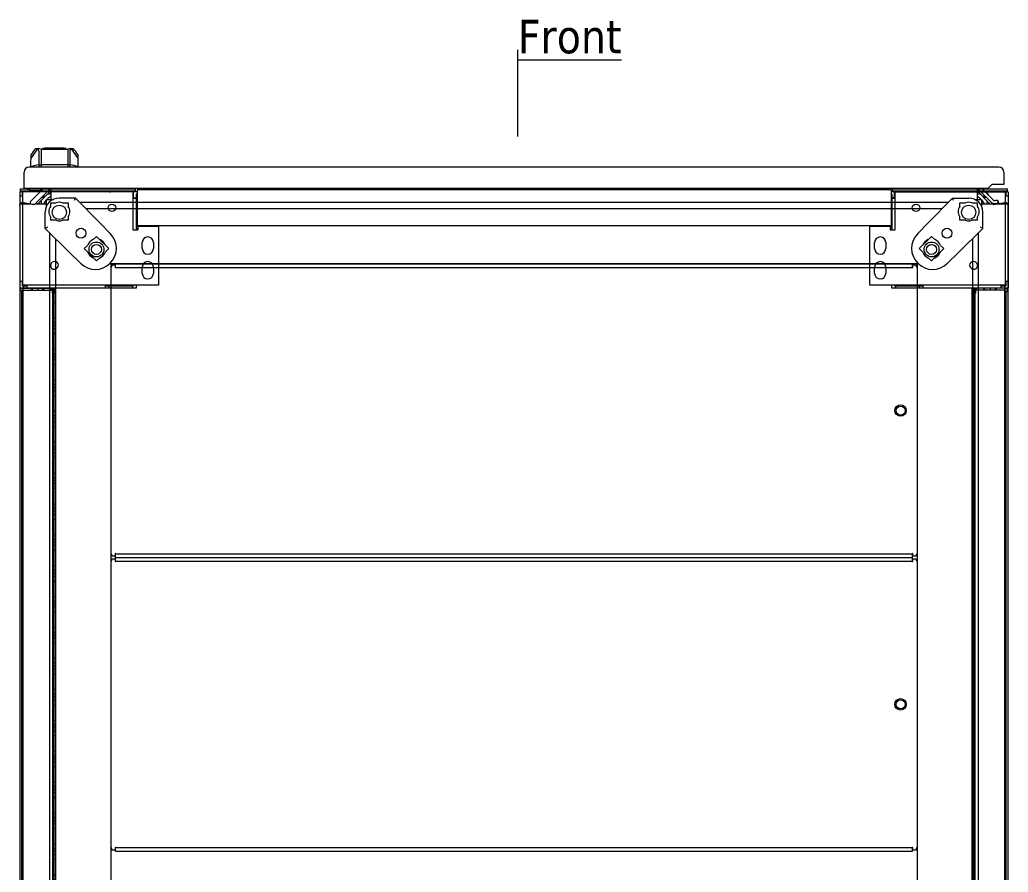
# Model space of a CAD drawing. Header units: millimetres. Extents: x 0 to 6300, y 0 to 4455.
# Drawn here: x 1645 to 2444, y 741 to 1431 of the extents above; entities that cross this region are included whole.
import ezdxf

# ---------------------------------------------------------------- set-up
doc = ezdxf.new("R2010")
doc.units = ezdxf.units.MM
for name, color, linetype, lineweight in [('AM_0', 7, 'Continuous', 5), ('AM_4', 3, 'Continuous', 0), ('AM_7', 7, 'Continuous', 0), ('AM_9', 6, 'Continuous', 0), ('EPLAN100', 7, 'Continuous', 5), ('EPLAN108', 5, 'Continuous', 0)]:
    doc.layers.add(name, color=color, linetype=linetype, lineweight=lineweight)
doc.styles.add('Tahoma', font='')
doc.styles.get('Tahoma').set_extended_font_data('Tahoma')

# ---------------------------------------------------------------- blocks, each defined once
blk = doc.blocks.new('8_88X22_00_02_M51_1__1_0_in_8808_000_1__5')
at = {"layer": 'AM_0'}
for p, q in [((-322, 85.35), (-322, 88.5)), ((-322, 88.5), (322, 88.5)), ((322, 85.35), (322, 88.5)), ((-326, 86), (-325, 86)), ((-325, 87.5), (-322.3, 87.5)), ((-325, 86), (-325, 87.5)), ((-322.3, 87.5), (-322.3, 85.35)), ((-322.3, 85.35), (-322, 85.35)), ((-322, 85.5), (322, 85.5)), ((322, 85.35), (322.3, 85.35)), ((322.3, 87.5), (325, 87.5)), ((322.3, 85.35), (322.3, 87.5)), ((325, 87.5), (325, 86)), ((325, 86), (326, 86)), ((-325, -146.5), (-326, -146.5)), ((-325, -148), (-325, -146.5)), ((-322.3, -148), (-325, -148)), ((-322, -145.85), (-322.3, -145.85)), ((-322.3, -145.85), (-322.3, -148)), ((-322, -149), (-322, -145.85)), ((-322, -146), (322, -146)), ((-322, -149), (322, -149)), ((322.3, -145.85), (322, -145.85)), ((322, -149), (322, -145.85)), ((322.3, -148), (322.3, -145.85)), ((325, -148), (322.3, -148)), ((325, -146.5), (325, -148)), ((326, -146.5), (325, -146.5))]:
    blk.add_line(p, q, dxfattribs=at)
for radius in [4.64, 3.7]:
    blk.add_circle((312.5, -30.25), radius, dxfattribs=at)
blk = doc.blocks.new('9_88X22_00_02_M51_1__2_0_in_8808_000_1__5')
at = {"layer": 'AM_0'}
for p, q in [((-326, 323.5), (-325, 323.5)), ((-325, 325), (-322.3, 325)), ((-325, 323.5), (-325, 325)), ((-322.3, 325), (-322.3, 322.85)), ((-322.3, 322.85), (-322, 322.85)), ((-322, 322.85), (-322, 326)), ((-322, 326), (322, 326)), ((-322, 323), (322, 323)), ((322, 322.85), (322, 326)), ((322, 322.85), (322.3, 322.85)), ((322.3, 325), (325, 325)), ((322.3, 322.85), (322.3, 325)), ((325, 325), (325, 323.5)), ((325, 323.5), (326, 323.5)), ((-325, 91), (-326, 91)), ((-325, 89.5), (-325, 91)), ((-322.3, 89.5), (-325, 89.5)), ((-322, 91.65), (-322.3, 91.65)), ((-322.3, 91.65), (-322.3, 89.5)), ((-322, 88.5), (-322, 91.65)), ((-322, 91.5), (322, 91.5)), ((-322, 88.5), (322, 88.5)), ((322.3, 91.65), (322, 91.65)), ((322, 88.5), (322, 91.65)), ((322.3, 89.5), (322.3, 91.65)), ((325, 89.5), (322.3, 89.5)), ((325, 91), (325, 89.5)), ((326, 91), (325, 91))]:
    blk.add_line(p, q, dxfattribs=at)
for radius in [4.64, 3.7]:
    blk.add_circle((312.5, 207.25), radius, dxfattribs=at)
blk = doc.blocks.new('21_8XXX_00_19_M51GE_1__3_0_in_8808_000_1__5')
at = {"layer": 'AM_0'}
for p, q in [((-354.57, 378.96), (-367.69, 378.96)), ((-354.57, 378.96), (-355.4, 376.96)), ((-354.57, 378.96), (-334.77, 359.02)), ((-378.96, 354.57), (-378.96, 367.69)), ((-376.96, 355.4), (-378.96, 354.57)), ((-378.96, 354.57), (-359.02, 334.77)), ((-334.82, 358.97), (-334.77, 359.02)), ((-334.82, 358.97), (-326.32, 350.41)), ((-359.02, 334.77), (-358.97, 334.82)), ((-350.41, 326.32), (-358.97, 334.82))]:
    blk.add_line(p, q, dxfattribs=at)
for centre, radius in [((-367.5, 367.5), 5.81), ((-337.52, 337.52), 6.01), ((-337.52, 337.52), 4.01)]:
    blk.add_circle(centre, radius, dxfattribs=at)
for centre, radius, start, end in [((-367.69, 367.69), 11.27, 90, 180), ((-338.41, 338.41), 17.04, 225.214, 44.786)]:
    blk.add_arc(centre, radius, start, end, dxfattribs=at)
blk = doc.blocks.new('22_8XXX_00_19_M51GE_1__4_0_in_8808_000_1__5')
at = {"layer": 'AM_0'}
for p, q in [((354.57, 378.96), (334.77, 359.02)), ((355.4, 376.96), (354.57, 378.96)), ((354.57, 378.96), (367.69, 378.96)), ((378.96, 354.57), (378.96, 367.69)), ((326.32, 350.41), (334.82, 358.97)), ((334.77, 359.02), (334.82, 358.97)), ((378.96, 354.57), (359.02, 334.77)), ((378.96, 354.57), (376.96, 355.4)), ((358.97, 334.82), (350.41, 326.32)), ((358.97, 334.82), (359.02, 334.77))]:
    blk.add_line(p, q, dxfattribs=at)
for centre, radius in [((367.5, 367.5), 5.81), ((337.52, 337.52), 6.01), ((337.52, 337.52), 4.01)]:
    blk.add_circle(centre, radius, dxfattribs=at)
for centre, radius, start, end in [((367.69, 367.69), 11.27, 0, 90), ((338.41, 338.41), 17.04, 135.214, 314.786)]:
    blk.add_arc(centre, radius, start, end, dxfattribs=at)
blk = doc.blocks.new('27_8807_0X0_1__P4_0_in_8808_000_1__5')
at = {"layer": 'AM_0'}
for p, q in [((-380.05, 387), (-390.86, 376.18)), ((-375.48, 385.91), (-376.58, 387)), ((-390.33, 374.49), (-387.92, 374.07))]:
    blk.add_line(p, q, dxfattribs=at)
for points in [[(-390.86, 376.18), (-391.09, 375.82), (-391.15, 375.41), (-391.09, 375.11), (-390.92, 374.83), (-390.7, 374.63), (-390.44, 374.52), (-390.33, 374.49)], [(-387.92, 374.07), (-387.57, 374.07), (-387.47, 374.09)], [(-387.47, 374.09), (-387.27, 374.18), (-387.04, 374.34)]]:
    blk.add_lwpolyline(points, dxfattribs=at)
blk = doc.blocks.new('28_8X0X_00_12_M51_1__3_0_in_8808_000_1__5')
at = {"layer": 'AM_0'}
for p, q in [((-387.34, 374.05), (-374.39, 387)), ((-384.77, 374.5), (-374.5, 384.77)), ((-381.59, 379.8), (-379.8, 379.8)), ((-379.8, 379.8), (-379.8, 381.59)), ((-379.63, 379.63), (-379.8, 379.8)), ((-396.57, 375.46), (-387.78, 373.91))]:
    blk.add_line(p, q, dxfattribs=at)
for points in [[(-399.5, 373), (-399.49, 373.22), (-399.46, 373.43), (-399.41, 373.65), (-399.35, 373.86), (-399.27, 374.06), (-399.17, 374.25), (-399.05, 374.43), (-399, 374.5)], [(-399, 374.5), (-398.86, 374.67), (-398.71, 374.82), (-398.54, 374.97), (-398.37, 375.09), (-398.18, 375.2), (-397.98, 375.3), (-397.78, 375.38), (-397.57, 375.43), (-397.35, 375.47), (-397.14, 375.5), (-396.92, 375.5), (-396.7, 375.48), (-396.57, 375.46)], [(-387.34, 374.05), (-387.37, 374.02), (-387.4, 374), (-387.44, 373.97), (-387.48, 373.95), (-387.52, 373.94), (-387.56, 373.92), (-387.6, 373.91), (-387.65, 373.91), (-387.69, 373.9), (-387.73, 373.91), (-387.78, 373.91)]]:
    blk.add_lwpolyline(points, dxfattribs=at)
blk = doc.blocks.new('29_8XXX_00_21_M51_1__0_in_8808_000_1__5')
at = {"layer": 'AM_0'}
for p, q in [((387.31, 377.62), (377.92, 387)), ((389.24, 377.1), (388.95, 377.04)), ((389.24, 377.1), (390.88, 377.54)), ((390.88, 377.54), (391.53, 375.13)), ((391.18, 377.22), (390.98, 377.19)), ((391.61, 374.76), (391.18, 377.22)), ((389.89, 374.68), (389.6, 374.62)), ((389.89, 374.68), (391.53, 375.13)), ((389.94, 374.46), (391.61, 374.76))]:
    blk.add_line(p, q, dxfattribs=at)
for centre, radius, start, end in [((379.39, 389.07), 5, 204.47273, 225), ((389.07, 379.39), 5, 225.05453, 280), ((388.72, 379.03), 4.5, 225, 281.20199), ((388.72, 379.03), 2, 225, 276.42881)]:
    blk.add_arc(centre, radius, start, end, dxfattribs=at)
blk = doc.blocks.new('30_8XXX_H_594__UT_0_in_8808_000_1__5')
at = {"layer": 'AM_0'}
for p, q in [((-393.49, 385.89), (-393.49, 387)), ((-391.49, 385.89), (-393.49, 385.89)), ((-391.49, 384.82), (-391.49, 387)), ((-382.49, 386.55), (-391.49, 386.55)), ((-382.49, 384.82), (-391.49, 384.82)), ((-382.49, 384.82), (-382.49, 387))]:
    blk.add_line(p, q, dxfattribs=at)
blk = doc.blocks.new('32_8_00_25_M51_ES_2__0_in_8808_000_1__5')
at = {"layer": 'AM_0'}
for p, q in [((-379.49, 419.5), (-379.49, 419.2)), ((-363.49, 419.5), (-379.49, 419.5)), ((-363.49, 419.2), (-363.49, 419.5))]:
    blk.add_line(p, q, dxfattribs=at)
blk = doc.blocks.new('33_8XXX_00_25_M51_1__0_in_8808_000_1__5')
at = {"layer": 'AM_0'}
for p, q in [((-385.19, 418.94), (-390.36, 411.7)), ((-386.93, 418.95), (-386.76, 418.86)), ((-386.57, 419), (-386.76, 418.86)), ((-386.57, 419), (-384.54, 419)), ((-385.15, 419), (-385.19, 418.94)), ((-382.29, 418.68), (-384.54, 419)), ((-383.99, 417.09), (-383.99, 404)), ((-382.29, 418.68), (-360.69, 418.68)), ((-382.29, 418.68), (-382.29, 404)), ((-380.39, 419.2), (-381.03, 419.01)), ((-362.59, 419.2), (-380.39, 419.2)), ((-361.94, 419.01), (-362.59, 419.2)), ((-358.44, 419), (-360.69, 418.68)), ((-360.69, 418.68), (-360.69, 404)), ((-358.99, 417.09), (-358.99, 404)), ((-358.44, 419), (-356.41, 419)), ((-357.79, 418.94), (-357.83, 419)), ((-352.62, 411.7), (-357.79, 418.94)), ((-356.22, 418.86), (-356.41, 419)), ((-356.22, 418.86), (-356.04, 418.95)), ((-390.47, 405), (-390.31, 414.27)), ((-352.66, 414.27), (-352.5, 405)), ((-390.47, 404), (-390.47, 405)), ((-383.99, 406), (-382.29, 405.94)), ((-360.69, 405.94), (-382.29, 405.94)), ((-360.69, 405.94), (-358.99, 406)), ((-352.5, 405), (-352.5, 404))]:
    blk.add_line(p, q, dxfattribs=at)
for points in [[(-383.99, 417.09), (-384.1, 417.75), (-384.46, 418.36), (-385.19, 418.94)], [(-357.79, 418.94), (-358.65, 418.2), (-358.94, 417.54), (-358.99, 417.09)], [(-383.99, 406), (-385.77, 405.67), (-387.44, 405.29), (-388.98, 404.88), (-390.38, 404.43), (-390.47, 404.4)], [(-352.5, 404.4), (-353.89, 404.85), (-355.42, 405.26), (-357.08, 405.64), (-358.85, 405.98), (-358.99, 406)]]:
    blk.add_lwpolyline(points, dxfattribs=at)
for centre, start, end in [((-340.04, 381.52), 141.40166, 146.91083), ((-402.93, 381.52), 33.08917, 38.59834)]:
    blk.add_arc(centre, 60, start, end, dxfattribs=at)
blk = doc.blocks.new('34_880X_00_15_M51_1__0_in_8808_000_1__5')
at = {"layer": 'AM_0'}
for p, q in [((-395.99, 387), (-395.99, 400)), ((392.01, 404), (-391.99, 404)), ((396.01, 400), (396.01, 390)), ((-395.99, 387), (383.26, 387)), ((383.26, 387), (386.26, 390)), ((396.01, 390), (386.26, 390))]:
    blk.add_line(p, q, dxfattribs=at)
for centre, start, end in [((-391.99, 400), 90, 180), ((392.01, 400), 0, 90)]:
    blk.add_arc(centre, 4, start, end, dxfattribs=at)
blk = doc.blocks.new('35_8X0X_00_12_M51_1__4_0_in_8808_000_1__5')
at = {"layer": 'AM_0'}
for p, q in [((374.39, 387), (387.34, 374.05)), ((374.5, 384.77), (384.77, 374.5)), ((379.63, 379.63), (379.8, 379.8)), ((379.8, 381.59), (379.8, 379.8)), ((379.8, 379.8), (381.59, 379.8)), ((387.78, 373.91), (396.57, 375.46))]:
    blk.add_line(p, q, dxfattribs=at)
for points in [[(387.78, 373.91), (387.73, 373.91), (387.69, 373.9), (387.65, 373.91), (387.6, 373.91), (387.56, 373.92), (387.52, 373.94), (387.48, 373.95), (387.44, 373.97), (387.4, 374), (387.37, 374.02), (387.34, 374.05)], [(396.57, 375.46), (396.78, 375.49), (397, 375.5), (397.22, 375.49), (397.43, 375.46), (397.65, 375.41), (397.86, 375.35), (398.06, 375.27), (398.25, 375.17), (398.43, 375.05), (398.61, 374.92), (398.77, 374.77), (398.92, 374.61), (399, 374.5)], [(399, 374.5), (399.12, 374.32), (399.23, 374.13), (399.32, 373.93), (399.39, 373.73), (399.45, 373.51), (399.48, 373.3), (399.5, 373.08), (399.5, 373)]]:
    blk.add_lwpolyline(points, dxfattribs=at)
blk = doc.blocks.new('36_88X8_00_11_M51_1__0_in_8808_000_1__5')
at = {"layer": 'AM_0'}
for p, q in [((-374.39, 387), (-374.5, 386.89)), ((-374.5, 386.89), (-374.5, 378)), ((374.5, 386.89), (374.39, 387)), ((374.5, 386.89), (374.5, 378)), ((-378, 378), (-372.25, 378)), ((-378, 372.25), (-378, 378)), ((372.25, 378), (378, 378)), ((378, 378), (378, 372.25)), ((-399.5, 373), (-399.5, -373)), ((-399, 374.5), (-391.11, 374.5)), ((-391.11, 374.5), (-387.78, 373.91)), ((-387.34, 374.05), (-386.89, 374.5)), ((-386.89, 374.5), (-378, 374.5)), ((351.13, 375.5), (-351.13, 375.5)), ((378, 374.5), (386.89, 374.5)), ((387.34, 374.05), (386.89, 374.5)), ((391.11, 374.5), (387.78, 373.91)), ((391.11, 374.5), (399, 374.5)), ((399.5, -373), (399.5, 373)), ((-375.5, 351.13), (-375.5, -351.13)), ((375.5, -351.13), (375.5, 351.13)), ((-399, -374.5), (-391.11, -374.5)), ((-387.78, -373.91), (-391.11, -374.5)), ((-386.89, -374.5), (-387.34, -374.05)), ((-386.89, -374.5), (-378, -374.5)), ((-378, -378), (-378, -372.25)), ((-351.13, -375.5), (351.13, -375.5)), ((378, -372.25), (378, -378)), ((378, -374.5), (386.89, -374.5)), ((386.89, -374.5), (387.34, -374.05)), ((387.78, -373.91), (391.11, -374.5)), ((391.11, -374.5), (399, -374.5)), ((-372.25, -378), (-378, -378)), ((-374.5, -378), (-374.5, -386.89)), ((378, -378), (372.25, -378)), ((374.5, -378), (374.5, -386.89)), ((-374.39, -387), (-374.5, -386.89)), ((-374.5, -391.11), (-374.3, -390)), ((-374.5, -391.11), (-374.5, -396.5)), ((374.3, -390), (374.5, -391.11)), ((374.5, -386.89), (374.39, -387)), ((374.5, -391.11), (374.5, -396.5))]:
    blk.add_line(p, q, dxfattribs=at)
for points in [[(-399.5, 373), (-399.49, 373.22), (-399.46, 373.43), (-399.41, 373.65), (-399.35, 373.86), (-399.27, 374.06), (-399.17, 374.25), (-399.05, 374.43), (-399, 374.5)], [(-387.34, 374.05), (-387.37, 374.02), (-387.4, 374), (-387.44, 373.97), (-387.48, 373.95), (-387.52, 373.94), (-387.56, 373.92), (-387.6, 373.91), (-387.65, 373.91), (-387.69, 373.9), (-387.73, 373.91), (-387.78, 373.91)], [(387.34, 374.05), (387.37, 374.02), (387.4, 374), (387.44, 373.97), (387.48, 373.95), (387.52, 373.94), (387.56, 373.92), (387.6, 373.91), (387.65, 373.91), (387.69, 373.9), (387.73, 373.91), (387.78, 373.91)], [(399.5, 373), (399.49, 373.22), (399.46, 373.43), (399.41, 373.65), (399.35, 373.86), (399.27, 374.06), (399.17, 374.25), (399.05, 374.43), (399, 374.5)], [(-399, -374.5), (-399.12, -374.32), (-399.23, -374.13), (-399.32, -373.93), (-399.39, -373.73), (-399.45, -373.51), (-399.48, -373.3), (-399.5, -373.08), (-399.5, -373)], [(-387.78, -373.91), (-387.73, -373.91), (-387.69, -373.9), (-387.65, -373.91), (-387.6, -373.91), (-387.56, -373.92), (-387.52, -373.94), (-387.48, -373.95), (-387.44, -373.97), (-387.4, -374), (-387.37, -374.02), (-387.34, -374.05)], [(387.78, -373.91), (387.73, -373.91), (387.69, -373.9), (387.65, -373.91), (387.6, -373.91), (387.56, -373.92), (387.52, -373.94), (387.48, -373.95), (387.44, -373.97), (387.4, -374), (387.37, -374.02), (387.34, -374.05)], [(399, -374.5), (399.12, -374.32), (399.23, -374.13), (399.32, -373.93), (399.39, -373.73), (399.45, -373.51), (399.48, -373.3), (399.5, -373.08), (399.5, -373)]]:
    blk.add_lwpolyline(points, dxfattribs=at)
blk = doc.blocks.new('41_88X8_00_13_M51_1__0_in_8808_000_1__5')
at = {"layer": 'AM_0'}
for p, q in [((-375.52, 383.75), (-374.5, 383.75)), ((374.5, 383.75), (375.52, 383.75)), ((-382.25, 377.02), (-382.25, 374.5)), ((-374.5, 382.25), (-377.02, 382.25)), ((377.02, 382.25), (374.5, 382.25)), ((382.25, 377.02), (382.25, 374.5)), ((-383.75, 374.5), (-383.75, 375.52)), ((383.75, 375.52), (383.75, 374.5)), ((-383.75, -375.52), (-383.75, -374.5)), ((-382.25, -374.5), (-382.25, -377.02)), ((382.25, -374.5), (382.25, -377.02)), ((383.75, -374.5), (383.75, -375.52)), ((-383.75, -380.75), (-383.75, -377.64)), ((-382.25, -379.14), (-382.25, -380.75)), ((-379.14, -382.25), (-380.75, -382.25)), ((-374.5, -382.25), (-377.02, -382.25)), ((377.02, -382.25), (374.5, -382.25)), ((380.75, -382.25), (379.14, -382.25)), ((382.25, -379.14), (382.25, -380.75)), ((383.75, -377.64), (383.75, -380.75)), ((-377.64, -383.75), (-380.75, -383.75)), ((-374.5, -383.75), (-375.52, -383.75)), ((375.52, -383.75), (374.5, -383.75)), ((380.75, -383.75), (377.64, -383.75))]:
    blk.add_line(p, q, dxfattribs=at)
for centre, radius, start, end in [((380.75, 380.75), 3, 8.81801, 81.18199), ((-367.5, 367.5), 14.5, 136.39718, 151.13427), ((-367.5, 367.5), 14.5, 118.86573, 133.60282), ((367.5, 367.5), 14.5, 46.39718, 61.13427), ((367.5, 367.5), 14.5, 28.86573, 43.60282), ((-367.5, -367.5), 14.5, 208.86573, 223.60282), ((367.5, -367.5), 14.5, 316.39718, 331.13427), ((-380.75, -380.75), 3, 180, 270), ((-380.75, -380.75), 1.5, 180, 270), ((-367.5, -367.5), 14.5, 226.39718, 241.13427), ((367.5, -367.5), 14.5, 298.86573, 313.60282), ((380.75, -380.75), 3, 270, 0), ((380.75, -380.75), 1.5, 270, 0)]:
    blk.add_arc(centre, radius, start, end, dxfattribs=at)
blk = doc.blocks.new('42_88X8_00_01_M51_1__0_in_8808_000_1__5')
at = {"layer": 'AM_0'}
for p, q in [((-346.17, 370.5), (346.17, 370.5)), ((-370.5, 346.17), (-370.5, -346.17)), ((370.5, 346.17), (370.5, -346.17)), ((-326.36, 326.36), (-326, 326)), ((326, 326), (-326, 326)), ((-326, 326), (-326, -326)), ((326, 326), (326.36, 326.36)), ((326, 326), (326, -326)), ((-326.36, -326.36), (-326, -326)), ((326, -326), (-326, -326)), ((326.36, -326.36), (326, -326)), ((-346.17, -370.5), (346.17, -370.5))]:
    blk.add_line(p, q, dxfattribs=at)
blk = doc.blocks.new('6_8660_0XX_200_P3_3_0_in_8660_023_1_300__5')
at = {"layer": 'AM_0'}
for p, q in [((-399, 133.5), (-399, 136)), ((-399, 136), (-306, 136)), ((-306, 133.5), (-306, 136)), ((-306, 134), (-399, 134)), ((-397, 133.5), (-399, 133.5)), ((-379, 133.5), (-379, 134)), ((-359.5, 134), (-359.5, 133.5)), ((-345.5, 133.92), (-345.5, 133.5)), ((-345.5, 133.92), (-326, 133.92)), ((-326, 134), (-326, 133.5)), ((-306, 133.5), (-308, 133.5))]:
    blk.add_line(p, q, dxfattribs=at)
for points in [[(-378, 133.5), (-378.09, 133.5), (-378.17, 133.5), (-378.26, 133.51), (-378.34, 133.51), (-378.42, 133.52), (-378.5, 133.52), (-378.57, 133.53), (-378.64, 133.54), (-378.71, 133.55), (-378.77, 133.56), (-378.82, 133.57), (-378.87, 133.58), (-378.91, 133.6), (-378.94, 133.61), (-378.97, 133.62), (-378.98, 133.64), (-379, 133.65), (-379, 133.67)], [(-327, 133.5), (-326.91, 133.5), (-326.83, 133.5), (-326.74, 133.51), (-326.66, 133.51), (-326.58, 133.52), (-326.5, 133.52), (-326.43, 133.53), (-326.36, 133.54), (-326.29, 133.55), (-326.23, 133.56), (-326.18, 133.57), (-326.13, 133.58), (-326.09, 133.6), (-326.06, 133.61), (-326.03, 133.62), (-326.02, 133.64), (-326, 133.65), (-326, 133.67)]]:
    blk.add_lwpolyline(points, dxfattribs=at)
blk = doc.blocks.new('7_8600_0XX_200_P21_2_0_in_8660_023_1_300__5')
at = {"layer": 'AM_0'}
for p, q in [((-399.5, 133.5), (-399.5, 55.5)), ((-399, 133.5), (-399.5, 133.5)), ((-399.5, 130.1), (-397, 130.1)), ((-397.5, 133.5), (-397.5, 130.1)), ((-397, 58), (-397, 133.5)), ((-308, 133.5), (-397, 133.5)), ((-308, 133.5), (-308, 102.75)), ((-308, 128.3), (-305.5, 128.3)), ((-307.5, 128.3), (-307.5, 133.5)), ((-307.5, 128.5), (-305.5, 128.5)), ((-304.75, 133.5), (-306, 133.5)), ((-304.75, 131.5), (-305.5, 131.5)), ((-305.5, 131.5), (-305.5, 102.75)), ((-374.5, 122), (-374.5, 124.5)), ((-374.5, 124.5), (-370.19, 124.5)), ((-364.81, 124.5), (-360.5, 124.5)), ((-360.5, 124.5), (-360.5, 122)), ((-374.5, 110.5), (-374.5, 113)), ((-360.5, 113), (-360.5, 110.5)), ((-370.19, 110.5), (-374.5, 110.5)), ((-360.5, 110.5), (-364.81, 110.5)), ((-305.5, 105.75), (-287.5, 105.75)), ((-304, 105.75), (-304, 102.75)), ((-287.5, 105.75), (-287.5, 58)), ((-340.1, 94.8), (-337.5, 97.4)), ((-337.5, 97.4), (-327.6, 87.5)), ((-308, 102.75), (-304, 102.75)), ((-304, 103.75), (-305.5, 103.75)), ((-347.4, 87.5), (-344.8, 90.1)), ((-300.5, 87.5), (-300.5, 92.5)), ((-291.5, 92.5), (-291.5, 87.5)), ((-337.5, 77.6), (-347.4, 87.5)), ((-334.9, 80.2), (-337.5, 77.6)), ((-327.6, 87.5), (-330.2, 84.9)), ((-373.8, 76.02), (-373.52, 76.3)), ((-369.2, 71.98), (-369.48, 71.7)), ((-300.5, 67.5), (-300.5, 72.5)), ((-291.5, 72.5), (-291.5, 67.5)), ((-399.5, 61.21), (-397, 61.21)), ((-397.5, 61.21), (-397.5, 57.5)), ((-397.5, 57.5), (-393.89, 57.5)), ((-287.5, 58), (-397, 58)), ((-396.5, 57.5), (-396.5, 55.5)), ((-393.89, 58), (-393.89, 55.5)), ((-330.5, 58), (-330.5, 55.5)), ((-330.5, 57.5), (-307.5, 57.5)), ((-327.5, 57.5), (-327.5, 55.5)), ((-308.5, 57.5), (-308.5, 55.5)), ((-307.5, 57.5), (-307.5, 58)), ((-305.5, 58), (-305.5, 55.5)), ((-305.5, 55.5), (-399.5, 55.5)), ((-373, 51.5), (-373, 55.5)), ((-371, 51.5), (-373, 51.5)), ((-371, 55.5), (-371, 51.5))]:
    blk.add_line(p, q, dxfattribs=at)
for centre, radius in [((-325, 120.5), 3.05), ((-350, 100), 4)]:
    blk.add_circle(centre, radius, dxfattribs=at)
for centre, radius, start, end in [((-369, 117.5), 7, 143.1301, 216.8699), ((-375, 122), 0.5, 323.1301, 0), ((-370.19, 125), 0.5, 270, 291.03947), ((-367.5, 118), 7, 68.96053, 111.03947), ((-364.81, 125), 0.5, 248.96053, 270), ((-360, 122), 0.5, 180, 216.8699), ((-366, 117.5), 7, 323.1301, 36.8699), ((-375, 113), 0.5, 360, 36.8699), ((-360, 113), 0.5, 143.1301, 180), ((-370.19, 110), 0.5, 68.96053, 90), ((-367.5, 117), 7, 248.96053, 291.03947), ((-364.81, 110), 0.5, 90, 111.03947), ((-296, 92.5), 4.5, 0, 180), ((-337.5, 87.5), 7.75, 109.58538, 160.41462), ((-337.5, 87.5), 7.75, 19.58538, 70.41462), ((-337.5, 87.5), 7.75, 199.58538, 250.41462), ((-337.5, 87.5), 7.75, 289.58538, 340.41462), ((-296, 87.5), 4.5, 180, 0), ((-371.64, 73.86), 3.05, 135, 315), ((-371.36, 74.14), 3.05, 315, 135), ((-296, 72.5), 4.5, 0, 180), ((-296, 67.5), 4.5, 180, 0)]:
    blk.add_arc(centre, radius, start, end, dxfattribs=at)
blk = doc.blocks.new('8_8660_0XX_200_P3_4_0_in_8660_023_1_300__5')
at = {"layer": 'AM_0'}
for p, q in [((306, 133.5), (306, 136)), ((306, 136), (399, 136)), ((399, 133.5), (399, 136)), ((399, 134), (306, 134)), ((308, 133.5), (306, 133.5)), ((326, 133.5), (326, 134)), ((345.5, 134), (345.5, 133.5)), ((359.5, 133.92), (359.5, 133.5)), ((359.5, 133.92), (379, 133.92)), ((379, 134), (379, 133.5)), ((399, 133.5), (397, 133.5))]:
    blk.add_line(p, q, dxfattribs=at)
for points in [[(327, 133.5), (326.91, 133.5), (326.83, 133.5), (326.74, 133.51), (326.66, 133.51), (326.58, 133.52), (326.5, 133.52), (326.43, 133.53), (326.36, 133.54), (326.29, 133.55), (326.23, 133.56), (326.18, 133.57), (326.13, 133.58), (326.09, 133.6), (326.06, 133.61), (326.03, 133.62), (326.02, 133.64), (326, 133.65), (326, 133.67)], [(378, 133.5), (378.09, 133.5), (378.17, 133.5), (378.26, 133.51), (378.34, 133.51), (378.42, 133.52), (378.5, 133.52), (378.57, 133.53), (378.64, 133.54), (378.71, 133.55), (378.77, 133.56), (378.82, 133.57), (378.87, 133.58), (378.91, 133.6), (378.94, 133.61), (378.97, 133.62), (378.98, 133.64), (379, 133.65), (379, 133.67)]]:
    blk.add_lwpolyline(points, dxfattribs=at)
blk = doc.blocks.new('9_8600_0XX_200_P2_2_0_in_8660_023_1_300__5')
at = {"layer": 'AM_0'}
for p, q in [((306, 133.5), (304.75, 133.5)), ((305.5, 131.5), (304.75, 131.5)), ((305.5, 131.5), (305.5, 102.75)), ((307.5, 128.5), (305.5, 128.5)), ((305.5, 128.3), (308, 128.3)), ((307.5, 128.3), (307.5, 133.5)), ((308, 133.5), (397, 133.5)), ((308, 102.75), (308, 133.5)), ((397, 133.5), (397, 58)), ((397, 130.1), (399.5, 130.1)), ((397.5, 133.5), (397.5, 130.1)), ((399, 133.5), (399.5, 133.5)), ((399.5, 133.5), (399.5, 55.5)), ((360.5, 122), (360.5, 124.5)), ((360.5, 124.5), (364.81, 124.5)), ((370.19, 124.5), (374.5, 124.5)), ((374.5, 124.5), (374.5, 122)), ((360.5, 110.5), (360.5, 113)), ((374.5, 113), (374.5, 110.5)), ((287.5, 105.75), (305.5, 105.75)), ((287.5, 58), (287.5, 105.75)), ((304, 105.75), (304, 102.75)), ((364.81, 110.5), (360.5, 110.5)), ((374.5, 110.5), (370.19, 110.5)), ((305.5, 103.75), (304, 103.75)), ((304, 102.75), (308, 102.75)), ((327.6, 87.5), (337.5, 97.4)), ((337.5, 97.4), (340.1, 94.8)), ((291.5, 87.5), (291.5, 92.5)), ((300.5, 92.5), (300.5, 87.5)), ((344.8, 90.1), (347.4, 87.5)), ((330.2, 84.9), (327.6, 87.5)), ((337.5, 77.6), (334.9, 80.2)), ((347.4, 87.5), (337.5, 77.6)), ((291.5, 67.5), (291.5, 72.5)), ((300.5, 72.5), (300.5, 67.5)), ((369.48, 71.7), (369.2, 71.98)), ((373.52, 76.3), (373.8, 76.02)), ((397, 58), (287.5, 58)), ((305.5, 55.5), (305.5, 58)), ((307.5, 58), (307.5, 57.5)), ((307.5, 57.5), (330.5, 57.5)), ((308.5, 57.5), (308.5, 55.5)), ((327.5, 57.5), (327.5, 55.5)), ((330.5, 58), (330.5, 55.5)), ((393.89, 55.5), (393.89, 58)), ((393.89, 57.5), (397.5, 57.5)), ((396.5, 57.5), (396.5, 55.5)), ((397, 61.21), (399.5, 61.21)), ((397.5, 61.21), (397.5, 57.5)), ((399.5, 55.5), (305.5, 55.5)), ((371, 51.5), (371, 55.5)), ((373, 51.5), (371, 51.5)), ((373, 55.5), (373, 51.5))]:
    blk.add_line(p, q, dxfattribs=at)
for centre, radius in [((325, 120.5), 3.05), ((350, 100), 4)]:
    blk.add_circle(centre, radius, dxfattribs=at)
for centre, radius, start, end in [((366, 117.5), 7, 143.1301, 216.8699), ((360, 122), 0.5, 323.1301, 0), ((364.81, 125), 0.5, 270, 291.03947), ((367.5, 118), 7, 68.96053, 111.03947), ((370.19, 125), 0.5, 248.96053, 270), ((375, 122), 0.5, 180, 216.8699), ((369, 117.5), 7, 323.1301, 36.8699), ((360, 113), 0.5, 0, 36.8699), ((375, 113), 0.5, 143.1301, 180), ((364.81, 110), 0.5, 68.96053, 90), ((367.5, 117), 7, 248.96053, 291.03947), ((370.19, 110), 0.5, 90, 111.03947), ((296, 92.5), 4.5, 0, 180), ((337.5, 87.5), 7.75, 109.58538, 160.41462), ((337.5, 87.5), 7.75, 19.58538, 70.41462), ((296, 87.5), 4.5, 180, 0), ((337.5, 87.5), 7.75, 199.58538, 250.41462), ((337.5, 87.5), 7.75, 289.58538, 340.41462), ((296, 72.5), 4.5, 0, 180), ((371.36, 74.14), 3.05, 45, 225), ((371.64, 73.86), 3.05, 225, 45), ((296, 67.5), 4.5, 180, 0)]:
    blk.add_arc(centre, radius, start, end, dxfattribs=at)
blk = doc.blocks.new('11_8660_003_P1_2_0_in_8660_023_1_300__5')
at = {"layer": 'AM_0'}
for p, q in [((304.75, 135), (-304.75, 135)), ((-304.75, 135), (-304.75, 106)), ((304.75, 135), (304.75, 106)), ((304.75, 106), (-304.75, 106))]:
    blk.add_line(p, q, dxfattribs=at)
blk = doc.blocks.new('1_8660_044_P1_1_0_in_8660_044_1_300__5')
at = {"layer": 'AM_0'}
for p, q in [((-147.5, 305.5), (-121, 305.5)), ((-121, 305.5), (-121, -305.5)), ((-150, 303), (-150, -303)), ((-147.5, -305.5), (-121, -305.5))]:
    blk.add_line(p, q, dxfattribs=at)
for points in [[(-147.5, 305.5), (-147.72, 305.49), (-147.93, 305.46), (-148.15, 305.41), (-148.36, 305.35), (-148.56, 305.27), (-148.75, 305.17), (-148.93, 305.05), (-149.11, 304.92), (-149.27, 304.77), (-149.42, 304.61), (-149.55, 304.43), (-149.67, 304.25), (-149.77, 304.06), (-149.85, 303.86), (-149.91, 303.65), (-149.96, 303.43), (-149.99, 303.22), (-150, 303)], [(-150, -303), (-149.99, -303.22), (-149.96, -303.43), (-149.91, -303.65), (-149.85, -303.86), (-149.77, -304.06), (-149.67, -304.25), (-149.55, -304.43), (-149.42, -304.61), (-149.27, -304.77), (-149.11, -304.92), (-148.93, -305.05), (-148.75, -305.17), (-148.56, -305.27), (-148.36, -305.35), (-148.15, -305.41), (-147.93, -305.46), (-147.72, -305.49), (-147.5, -305.5)]]:
    blk.add_lwpolyline(points, dxfattribs=at)
at = {"layer": 'AM_4'}
for p, q in [((-147.5, 305.5), (-147.5, -305.5)), ((-123.5, 305.5), (-123.5, -305.5))]:
    blk.add_line(p, q, dxfattribs=at)
at = {"layer": 'AM_7', "ltscale": 1.5}
for p, q in [((-135.5, 305.57), (-135.5, 303.93)), ((-120.92, 275), (-122.58, 275)), ((-120.92, 250), (-122.58, 250)), ((-120.92, 225), (-122.58, 225)), ((-120.92, 200), (-122.58, 200)), ((-120.92, 175), (-122.58, 175)), ((-120.92, 150), (-122.58, 150)), ((-120.92, 125), (-122.58, 125)), ((-120.92, 100), (-122.58, 100)), ((-120.92, 75), (-122.58, 75)), ((-120.92, 50), (-122.58, 50)), ((-120.92, 25), (-122.58, 25)), ((-120.92, 0), (-122.58, 0)), ((-120.92, -25), (-122.58, -25)), ((-120.92, -50), (-122.58, -50)), ((-120.92, -75), (-122.58, -75)), ((-120.92, -100), (-122.58, -100)), ((-120.92, -125), (-122.58, -125)), ((-120.92, -150), (-122.58, -150)), ((-120.92, -175), (-122.58, -175)), ((-120.92, -200), (-122.58, -200)), ((-120.92, -225), (-122.58, -225)), ((-120.92, -250), (-122.58, -250)), ((-120.92, -275), (-122.58, -275)), ((-135.5, -305.57), (-135.5, -303.93))]:
    blk.add_line(p, q, dxfattribs=at)
at = {"layer": 'AM_9', "ltscale": 2}
for p, q in [((-147.5, 304), (-121, 304)), ((-140.75, 305.5), (-140.75, 304)), ((-139.75, 304), (-139.75, 305.5)), ((-131.25, 304), (-131.25, 305.5)), ((-130.25, 304), (-130.25, 305.5)), ((-124.5, 304), (-124.5, 305.5)), ((-124, 304), (-124, 305.5)), ((-123, 304), (-123, 305.5)), ((-122.5, 305.5), (-122.5, -305.5)), ((-148.5, 303), (-150, 303)), ((-148.5, 303), (-148.5, -303)), ((-122.5, 293.75), (-121, 293.75)), ((-122.5, 281.25), (-121, 281.25)), ((-121, 277.25), (-122.5, 277.25)), ((-122.5, 272.75), (-121, 272.75)), ((-122.5, 268.75), (-121, 268.75)), ((-122.5, 256.25), (-121, 256.25)), ((-121, 252.25), (-122.5, 252.25)), ((-122.5, 247.75), (-121, 247.75)), ((-122.5, 243.75), (-121, 243.75)), ((-122.5, 231.25), (-121, 231.25)), ((-121, 227.25), (-122.5, 227.25)), ((-122.5, 222.75), (-121, 222.75)), ((-122.5, 218.75), (-121, 218.75)), ((-122.5, 206.25), (-121, 206.25)), ((-121, 202.25), (-122.5, 202.25)), ((-122.5, 197.75), (-121, 197.75)), ((-122.5, 193.75), (-121, 193.75)), ((-122.5, 181.25), (-121, 181.25)), ((-121, 177.25), (-122.5, 177.25)), ((-122.5, 172.75), (-121, 172.75)), ((-122.5, 168.75), (-121, 168.75)), ((-122.5, 156.25), (-121, 156.25)), ((-121, 152.25), (-122.5, 152.25)), ((-122.5, 147.75), (-121, 147.75)), ((-122.5, 143.75), (-121, 143.75)), ((-122.5, 131.25), (-121, 131.25)), ((-121, 127.25), (-122.5, 127.25)), ((-122.5, 122.75), (-121, 122.75)), ((-122.5, 118.75), (-121, 118.75)), ((-122.5, 106.25), (-121, 106.25)), ((-121, 102.25), (-122.5, 102.25)), ((-122.5, 97.75), (-121, 97.75)), ((-122.5, 93.75), (-121, 93.75)), ((-122.5, 81.25), (-121, 81.25)), ((-121, 77.25), (-122.5, 77.25)), ((-122.5, 72.75), (-121, 72.75)), ((-122.5, 68.75), (-121, 68.75)), ((-122.5, 56.25), (-121, 56.25)), ((-121, 52.25), (-122.5, 52.25)), ((-122.5, 47.75), (-121, 47.75)), ((-122.5, 43.75), (-121, 43.75)), ((-122.5, 31.25), (-121, 31.25)), ((-121, 27.25), (-122.5, 27.25)), ((-122.5, 22.75), (-121, 22.75)), ((-122.5, 18.75), (-121, 18.75)), ((-122.5, 6.25), (-121, 6.25)), ((-121, 2.25), (-122.5, 2.25)), ((-122.5, -2.25), (-121, -2.25)), ((-122.5, -6.25), (-121, -6.25)), ((-122.5, -18.75), (-121, -18.75)), ((-121, -22.75), (-122.5, -22.75)), ((-122.5, -27.25), (-121, -27.25)), ((-122.5, -31.25), (-121, -31.25)), ((-122.5, -43.75), (-121, -43.75)), ((-121, -47.75), (-122.5, -47.75)), ((-122.5, -52.25), (-121, -52.25)), ((-122.5, -56.25), (-121, -56.25)), ((-122.5, -68.75), (-121, -68.75)), ((-121, -72.75), (-122.5, -72.75)), ((-122.5, -77.25), (-121, -77.25)), ((-122.5, -81.25), (-121, -81.25)), ((-122.5, -93.75), (-121, -93.75)), ((-121, -97.75), (-122.5, -97.75)), ((-122.5, -102.25), (-121, -102.25)), ((-122.5, -106.25), (-121, -106.25)), ((-122.5, -118.75), (-121, -118.75)), ((-121, -122.75), (-122.5, -122.75)), ((-122.5, -127.25), (-121, -127.25)), ((-122.5, -131.25), (-121, -131.25)), ((-122.5, -143.75), (-121, -143.75)), ((-121, -147.75), (-122.5, -147.75)), ((-122.5, -152.25), (-121, -152.25)), ((-122.5, -156.25), (-121, -156.25)), ((-122.5, -168.75), (-121, -168.75)), ((-121, -172.75), (-122.5, -172.75)), ((-122.5, -177.25), (-121, -177.25)), ((-122.5, -181.25), (-121, -181.25)), ((-122.5, -193.75), (-121, -193.75)), ((-121, -197.75), (-122.5, -197.75)), ((-122.5, -202.25), (-121, -202.25)), ((-122.5, -206.25), (-121, -206.25)), ((-122.5, -218.75), (-121, -218.75)), ((-121, -222.75), (-122.5, -222.75)), ((-122.5, -227.25), (-121, -227.25)), ((-122.5, -231.25), (-121, -231.25)), ((-122.5, -243.75), (-121, -243.75)), ((-121, -247.75), (-122.5, -247.75)), ((-122.5, -252.25), (-121, -252.25)), ((-122.5, -256.25), (-121, -256.25)), ((-122.5, -268.75), (-121, -268.75)), ((-121, -272.75), (-122.5, -272.75)), ((-122.5, -277.25), (-121, -277.25)), ((-122.5, -281.25), (-121, -281.25)), ((-122.5, -293.75), (-121, -293.75)), ((-148.5, -303), (-150, -303)), ((-147.5, -304), (-121, -304)), ((-140.75, -304), (-140.75, -305.5)), ((-139.75, -304), (-139.75, -305.5)), ((-131.25, -304), (-131.25, -305.5)), ((-130.25, -305.5), (-130.25, -304)), ((-124.5, -304), (-124.5, -305.5)), ((-124, -304), (-124, -305.5)), ((-123, -304), (-123, -305.5))]:
    blk.add_line(p, q, dxfattribs=at)
for points in [[(-147.5, 304), (-147.59, 304), (-147.67, 303.98), (-147.76, 303.97), (-147.84, 303.94), (-147.92, 303.91), (-148, 303.87), (-148.07, 303.82), (-148.14, 303.77), (-148.21, 303.71), (-148.27, 303.64), (-148.32, 303.57), (-148.37, 303.5), (-148.41, 303.42), (-148.44, 303.34), (-148.47, 303.26), (-148.48, 303.17), (-148.5, 303.09), (-148.5, 303)], [(-148.5, -303), (-148.5, -303.09), (-148.48, -303.17), (-148.47, -303.26), (-148.44, -303.34), (-148.41, -303.42), (-148.37, -303.5), (-148.32, -303.57), (-148.27, -303.64), (-148.21, -303.71), (-148.14, -303.77), (-148.07, -303.82), (-148, -303.87), (-147.92, -303.91), (-147.84, -303.94), (-147.76, -303.97), (-147.67, -303.98), (-147.59, -304), (-147.5, -304)]]:
    blk.add_lwpolyline(points, dxfattribs=at)
blk = doc.blocks.new('2_8660_044_P1_2_0_in_8660_044_1_300__5')
at = {"layer": 'AM_0'}
for p, q in [((147.5, 305.5), (121, 305.5)), ((121, -305.5), (121, 305.5)), ((150, -303), (150, 303)), ((147.5, -305.5), (121, -305.5))]:
    blk.add_line(p, q, dxfattribs=at)
for points in [[(150, 303), (149.99, 303.22), (149.96, 303.43), (149.91, 303.65), (149.85, 303.86), (149.77, 304.06), (149.67, 304.25), (149.55, 304.43), (149.42, 304.61), (149.27, 304.77), (149.11, 304.92), (148.93, 305.05), (148.75, 305.17), (148.56, 305.27), (148.36, 305.35), (148.15, 305.41), (147.93, 305.46), (147.72, 305.49), (147.5, 305.5)], [(147.5, -305.5), (147.72, -305.49), (147.93, -305.46), (148.15, -305.41), (148.36, -305.35), (148.56, -305.27), (148.75, -305.17), (148.93, -305.05), (149.11, -304.92), (149.27, -304.77), (149.42, -304.61), (149.55, -304.43), (149.67, -304.25), (149.77, -304.06), (149.85, -303.86), (149.91, -303.65), (149.96, -303.43), (149.99, -303.22), (150, -303)]]:
    blk.add_lwpolyline(points, dxfattribs=at)
at = {"layer": 'AM_4'}
for p, q in [((123.5, -305.5), (123.5, 305.5)), ((147.5, -305.5), (147.5, 305.5))]:
    blk.add_line(p, q, dxfattribs=at)
at = {"layer": 'AM_7', "ltscale": 1.5}
for p, q in [((135.5, 305.57), (135.5, 303.93)), ((120.92, 275), (122.58, 275)), ((120.92, 250), (122.58, 250)), ((120.92, 225), (122.58, 225)), ((120.92, 200), (122.58, 200)), ((120.92, 175), (122.58, 175)), ((120.92, 150), (122.58, 150)), ((120.92, 125), (122.58, 125)), ((120.92, 100), (122.58, 100)), ((120.92, 75), (122.58, 75)), ((120.92, 50), (122.58, 50)), ((120.92, 25), (122.58, 25)), ((120.92, 0), (122.58, 0)), ((120.92, -25), (122.58, -25)), ((120.92, -50), (122.58, -50)), ((120.92, -75), (122.58, -75)), ((120.92, -100), (122.58, -100)), ((120.92, -125), (122.58, -125)), ((120.92, -150), (122.58, -150)), ((120.92, -175), (122.58, -175)), ((120.92, -200), (122.58, -200)), ((120.92, -225), (122.58, -225)), ((120.92, -250), (122.58, -250)), ((120.92, -275), (122.58, -275)), ((135.5, -305.57), (135.5, -303.93))]:
    blk.add_line(p, q, dxfattribs=at)
at = {"layer": 'AM_9', "ltscale": 2}
for p, q in [((147.5, 304), (121, 304)), ((122.5, -305.5), (122.5, 305.5)), ((123, 304), (123, 305.5)), ((124, 304), (124, 305.5)), ((124.5, 304), (124.5, 305.5)), ((130.25, 305.5), (130.25, 304)), ((131.25, 304), (131.25, 305.5)), ((139.75, 304), (139.75, 305.5)), ((140.75, 304), (140.75, 305.5)), ((148.5, 303), (150, 303)), ((148.5, -303), (148.5, 303)), ((122.5, 293.75), (121, 293.75)), ((122.5, 281.25), (121, 281.25)), ((122.5, 277.25), (121, 277.25)), ((121, 272.75), (122.5, 272.75)), ((122.5, 268.75), (121, 268.75)), ((122.5, 256.25), (121, 256.25)), ((122.5, 252.25), (121, 252.25)), ((121, 247.75), (122.5, 247.75)), ((122.5, 243.75), (121, 243.75)), ((122.5, 231.25), (121, 231.25)), ((122.5, 227.25), (121, 227.25)), ((121, 222.75), (122.5, 222.75)), ((122.5, 218.75), (121, 218.75)), ((122.5, 206.25), (121, 206.25)), ((122.5, 202.25), (121, 202.25)), ((121, 197.75), (122.5, 197.75)), ((122.5, 193.75), (121, 193.75)), ((122.5, 181.25), (121, 181.25)), ((122.5, 177.25), (121, 177.25)), ((121, 172.75), (122.5, 172.75)), ((122.5, 168.75), (121, 168.75)), ((122.5, 156.25), (121, 156.25)), ((122.5, 152.25), (121, 152.25)), ((121, 147.75), (122.5, 147.75)), ((122.5, 143.75), (121, 143.75)), ((122.5, 131.25), (121, 131.25)), ((122.5, 127.25), (121, 127.25)), ((121, 122.75), (122.5, 122.75)), ((122.5, 118.75), (121, 118.75)), ((122.5, 106.25), (121, 106.25)), ((122.5, 102.25), (121, 102.25)), ((121, 97.75), (122.5, 97.75)), ((122.5, 93.75), (121, 93.75)), ((122.5, 81.25), (121, 81.25)), ((122.5, 77.25), (121, 77.25)), ((121, 72.75), (122.5, 72.75)), ((122.5, 68.75), (121, 68.75)), ((122.5, 56.25), (121, 56.25)), ((122.5, 52.25), (121, 52.25)), ((121, 47.75), (122.5, 47.75)), ((122.5, 43.75), (121, 43.75)), ((122.5, 31.25), (121, 31.25)), ((122.5, 27.25), (121, 27.25)), ((121, 22.75), (122.5, 22.75)), ((122.5, 18.75), (121, 18.75)), ((122.5, 6.25), (121, 6.25)), ((122.5, 2.25), (121, 2.25)), ((121, -2.25), (122.5, -2.25)), ((122.5, -6.25), (121, -6.25)), ((122.5, -18.75), (121, -18.75)), ((122.5, -22.75), (121, -22.75)), ((121, -27.25), (122.5, -27.25)), ((122.5, -31.25), (121, -31.25)), ((122.5, -43.75), (121, -43.75)), ((122.5, -47.75), (121, -47.75)), ((121, -52.25), (122.5, -52.25)), ((122.5, -56.25), (121, -56.25)), ((122.5, -68.75), (121, -68.75)), ((122.5, -72.75), (121, -72.75)), ((121, -77.25), (122.5, -77.25)), ((122.5, -81.25), (121, -81.25)), ((122.5, -93.75), (121, -93.75)), ((122.5, -97.75), (121, -97.75)), ((121, -102.25), (122.5, -102.25)), ((122.5, -106.25), (121, -106.25)), ((122.5, -118.75), (121, -118.75)), ((122.5, -122.75), (121, -122.75)), ((121, -127.25), (122.5, -127.25)), ((122.5, -131.25), (121, -131.25)), ((122.5, -143.75), (121, -143.75)), ((122.5, -147.75), (121, -147.75)), ((121, -152.25), (122.5, -152.25)), ((122.5, -156.25), (121, -156.25)), ((122.5, -168.75), (121, -168.75)), ((122.5, -172.75), (121, -172.75)), ((121, -177.25), (122.5, -177.25)), ((122.5, -181.25), (121, -181.25)), ((122.5, -193.75), (121, -193.75)), ((122.5, -197.75), (121, -197.75)), ((121, -202.25), (122.5, -202.25)), ((122.5, -206.25), (121, -206.25)), ((122.5, -218.75), (121, -218.75)), ((122.5, -222.75), (121, -222.75)), ((121, -227.25), (122.5, -227.25)), ((122.5, -231.25), (121, -231.25)), ((122.5, -243.75), (121, -243.75)), ((122.5, -247.75), (121, -247.75)), ((121, -252.25), (122.5, -252.25)), ((122.5, -256.25), (121, -256.25)), ((122.5, -268.75), (121, -268.75)), ((122.5, -272.75), (121, -272.75)), ((121, -277.25), (122.5, -277.25)), ((122.5, -281.25), (121, -281.25)), ((122.5, -293.75), (121, -293.75)), ((148.5, -303), (150, -303)), ((147.5, -304), (121, -304)), ((123, -304), (123, -305.5)), ((124, -304), (124, -305.5)), ((124.5, -304), (124.5, -305.5)), ((130.25, -304), (130.25, -305.5)), ((131.25, -304), (131.25, -305.5)), ((139.75, -304), (139.75, -305.5)), ((140.75, -305.5), (140.75, -304))]:
    blk.add_line(p, q, dxfattribs=at)
for points in [[(148.5, 303), (148.5, 303.09), (148.48, 303.17), (148.47, 303.26), (148.44, 303.34), (148.41, 303.42), (148.37, 303.5), (148.32, 303.57), (148.27, 303.64), (148.21, 303.71), (148.14, 303.77), (148.07, 303.82), (148, 303.87), (147.92, 303.91), (147.84, 303.94), (147.76, 303.97), (147.67, 303.98), (147.59, 304), (147.5, 304)], [(147.5, -304), (147.59, -304), (147.67, -303.98), (147.76, -303.97), (147.84, -303.94), (147.92, -303.91), (148, -303.87), (148.07, -303.82), (148.14, -303.77), (148.21, -303.71), (148.27, -303.64), (148.32, -303.57), (148.37, -303.5), (148.41, -303.42), (148.44, -303.34), (148.47, -303.26), (148.48, -303.17), (148.5, -303.09), (148.5, -303)]]:
    blk.add_lwpolyline(points, dxfattribs=at)

msp = doc.modelspace()

# ---------------------------------------------------------------- linework, layer by layer
at = {"layer": 'EPLAN100', "color": 5, "lineweight": 18, "ltscale": 60}
msp.add_line((2047.87, 1406.33), (2047.87, 1336.33), dxfattribs=at)

# ---------------------------------------------------------------- block references
for name, p in [('33_8XXX_00_25_M51_1__0_in_8808_000_1__5', (2044.93, 907.42)), ('32_8_00_25_M51_ES_2__0_in_8808_000_1__5', (2044.93, 907.42)), ('34_880X_00_15_M51_1__0_in_8808_000_1__5', (2044.93, 907.42)), ('28_8X0X_00_12_M51_1__3_0_in_8808_000_1__5', (2044.93, 907.42)), ('36_88X8_00_11_M51_1__0_in_8808_000_1__5', (2044.93, 907.42)), ('30_8XXX_H_594__UT_0_in_8808_000_1__5', (2044.93, 907.42)), ('27_8807_0X0_1__P4_0_in_8808_000_1__5', (2044.93, 907.42)), ('35_8X0X_00_12_M51_1__4_0_in_8808_000_1__5', (2044.93, 907.42)), ('29_8XXX_00_21_M51_1__0_in_8808_000_1__5', (2044.93, 907.42)), ('7_8600_0XX_200_P21_2_0_in_8660_023_1_300__5', (2044.94, 1158.07)), ('6_8660_0XX_200_P3_3_0_in_8660_023_1_300__5', (2044.94, 1158.07)), ('41_88X8_00_13_M51_1__0_in_8808_000_1__5', (2044.93, 907.42)), ('11_8660_003_P1_2_0_in_8660_023_1_300__5', (2044.94, 1158.07)), ('9_8600_0XX_200_P2_2_0_in_8660_023_1_300__5', (2044.94, 1158.07)), ('8_8660_0XX_200_P3_4_0_in_8660_023_1_300__5', (2044.94, 1158.07)), ('21_8XXX_00_19_M51GE_1__3_0_in_8808_000_1__5', (2044.93, 907.42)), ('22_8XXX_00_19_M51GE_1__4_0_in_8808_000_1__5', (2044.93, 907.42)), ('42_88X8_00_01_M51_1__0_in_8808_000_1__5', (2044.93, 907.42)), ('9_88X22_00_02_M51_1__2_0_in_8808_000_1__5', (2044.93, 907.42)), ('1_8660_044_P1_1_0_in_8660_044_1_300__5', (1795.44, 908.15)), ('2_8660_044_P1_2_0_in_8660_044_1_300__5', (2294.27, 908.01)), ('8_88X22_00_02_M51_1__1_0_in_8808_000_1__5', (2044.93, 907.42))]:
    msp.add_blockref(name, p)

# ---------------------------------------------------------------- texts
at = {"layer": 'EPLAN108', "color": 5, "insert": (2048, 1403), "char_height": 27.09, "attachment_point": 7, "style": 'Tahoma'}
msp.add_mtext('\\LFront\\l', dxfattribs=at)

doc.saveas('drawing.dxf')
